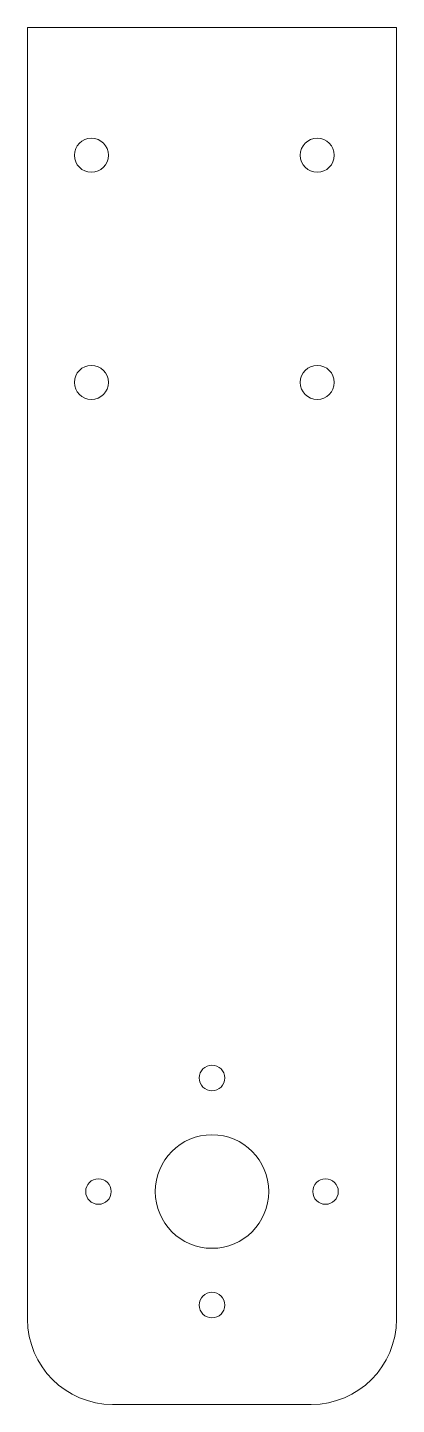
# Model space of a CAD drawing. Header units: millimetres. Extents: x 24.9 to 50.9, y -83.6 to 13.4.
import ezdxf

# ---------------------------------------------------------------- set-up
doc = ezdxf.new("R2010")
doc.units = ezdxf.units.MM

msp = doc.modelspace()

# ---------------------------------------------------------------- linework, layer by layer
at = {"color": 7, "linetype": 'Continuous', "lineweight": 15}
for p, q in [((24.916, 13.427), (24.916, -77.573)), ((50.916, 13.427), (24.916, 13.427)), ((50.916, -77.573), (50.916, 13.427)), ((30.916, -83.573), (44.916, -83.573))]:
    msp.add_line(p, q, dxfattribs=at)
for centre, radius in [((29.416, 4.427), 1.2), ((45.336, 4.427), 1.2), ((29.416, -11.573), 1.2), ((45.336, -11.573), 1.2), ((37.916, -60.573), 0.9), ((37.916, -68.573), 4), ((29.916, -68.573), 0.9), ((45.916, -68.573), 0.9), ((37.916, -76.573), 0.9)]:
    msp.add_circle(centre, radius, dxfattribs=at)
for centre, start, end in [((30.916, -77.573), 180, 270), ((44.916, -77.573), 270, 0)]:
    msp.add_arc(centre, 6, start, end, dxfattribs=at)

doc.saveas('drawing.dxf')
